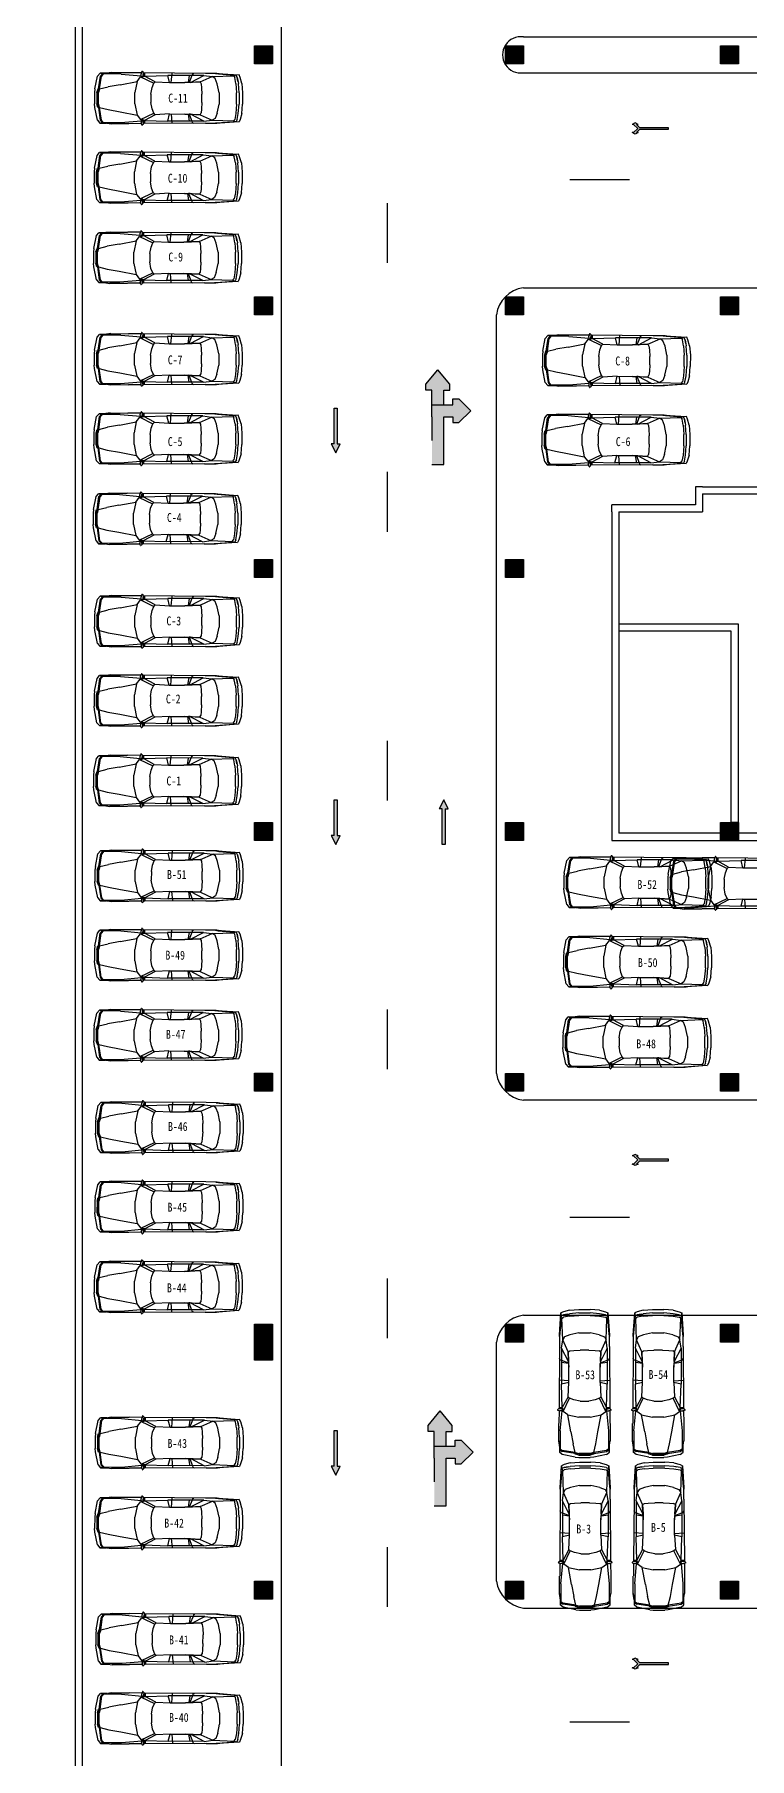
# Model space of a CAD drawing. Extents: x -266505272703 to 7385419, y -354256 to 107640740655.
# Drawn here: x 3259738 to 3283669, y -165098 to -107374 of the extents above; entities that cross this region are included whole.
import ezdxf

# ---------------------------------------------------------------- set-up
doc = ezdxf.new("R2010")
doc.units = 0
doc.header["$LTSCALE"] = 1000
for name, color, linetype in [('jb1', 42, 'Continuous'), ('PUB_TEXT', 7, 'Continuous'), ('QC', 8, 'Continuous'), ('图框', 6, 'Continuous'), ('红线', 1, 'Continuous')]:
    doc.layers.add(name, color=color, linetype=linetype)
doc.styles.get("Standard").update_dxf_attribs({"font": 'rs.shx', "bigfont": 'hztxt.shx'})
doc.styles.add('STYLE2', font='NSimSun.ttf', dxfattribs={"width": 0.8})

# ---------------------------------------------------------------- blocks, each defined once
blk = doc.blocks.new('M_F27')
for p, q in [((-2489, 522), (-2426, 736)), ((-2426, 736), (-2389, 824)), ((-2389, 824), (-1610, 874)), ((-2389, 824), (-1560, 874)), ((-2264, 812), (-2389, 824)), ((-2326, 736), (-2364, 522)), ((-2326, 736), (-2351, 596)), ((-2326, 736), (-2288, 811)), ((-2200, 786), (-2288, 811)), ((-2276, 522), (-2238, 736)), ((-2200, 786), (-2238, 736)), ((-1560, 874), (-2212, 815)), ((-2208, 815), (-2211, 814)), ((-1660, 862), (-2208, 815)), ((-1446, 761), (-2200, 786)), ((-1560, 874), (-1660, 862)), ((-1622, 510), (-1547, 698)), ((-1617, 869), (-1620, 866)), ((-1208, 874), (-1610, 874)), ((-1547, 698), (-1446, 761)), ((-1145, 799), (-1446, 761)), ((-1019, 572), (-1446, 761)), ((-1208, 874), (980, 889)), ((-1145, 799), (-682, 557)), ((-1145, 799), (124, 799)), ((-743, 849), (-793, 874)), ((-730, 799), (-743, 849)), ((-630, 555), (-730, 799)), ((-642, 799), (-605, 554)), ((-2, 547), (-27, 877)), ((124, 799), (61, 547)), ((941, 773), (124, 799)), ((564, 572), (941, 773)), ((1079, 748), (614, 522)), ((941, 773), (941, 874)), ((983, 777), (941, 773)), ((941, 773), (987, 765)), ((980, 902), (995, 790)), ((980, 790), (980, 898)), ((995, 790), (980, 790)), ((980, 790), (992, 746)), ((984, 905), (1020, 939)), ((992, 746), (1021, 747)), ((995, 790), (1022, 746)), ((1022, 748), (995, 790)), ((1021, 747), (1022, 748)), ((1053, 768), (1022, 746)), ((1036, 935), (1062, 857)), ((1036, 756), (1079, 748)), ((1051, 889), (1497, 893)), ((1057, 776), (1062, 857)), ((1770, 849), (1058, 784)), ((1204, 585), (1079, 748)), ((1506, 899), (2121, 899)), ((2461, 849), (1770, 849)), ((2272, 876), (2121, 899)), ((2272, 876), (2272, 874)), ((2437, 851), (2272, 876)), ((2511, 874), (2287, 874)), ((2398, 849), (2461, 773)), ((2437, 850), (2433, 851)), ((2498, 773), (2436, 849)), ((2511, 874), (2450, 850)), ((2461, 773), (2523, 321)), ((2561, 321), (2498, 773)), ((2599, 773), (2511, 874)), ((2599, 773), (2687, 321)), ((-2489, 522), (-2514, 196)), ((-2514, -206), (-2514, 196)), ((-2364, 522), (-2389, 196)), ((-2389, -206), (-2389, 196)), ((-2351, 594), (-2351, 596)), ((-2301, 196), (-2276, 522)), ((-2301, 196), (-2301, -206)), ((-1622, 510), (-1685, 196)), ((-1685, -206), (-1685, 196)), ((-1082, 145), (-1070, 371)), ((-1082, 145), (-1082, -156)), ((-1070, 371), (-1057, 510)), ((-1019, 572), (-1057, 510)), ((-680, 556), (-1019, 572)), ((-1019, 572), (-479, 547)), ((-680, 556), (-630, 555)), ((-605, 554), (-630, 555)), ((-479, 547), (-605, 554)), ((61, 547), (-479, 547)), ((61, 547), (564, 572)), ((564, 572), (614, 522)), ((614, 522), (677, 371)), ((677, 371), (714, 145)), ((714, -156), (714, 145)), ((1795, 472), (1204, 585)), ((1280, 196), (1204, 585)), ((1280, 196), (1280, -206)), ((2222, 397), (1795, 472)), ((2523, 321), (2222, 397)), ((2523, 321), (2586, 321)), ((2523, 321), (2561, 196)), ((2580, 196), (2542, 321)), ((2561, 196), (2561, -206)), ((2611, 196), (2574, 321)), ((2580, 321), (2618, 196)), ((2580, 196), (2580, -206)), ((2611, 196), (2611, -206)), ((2618, -206), (2618, 196)), ((2687, 321), (2699, 196)), ((2699, -206), (2699, 196)), ((-2489, -533), (-2514, -206)), ((-2489, -533), (-2426, -747)), ((-2389, -206), (-2364, -533)), ((-2326, -747), (-2364, -533)), ((-2351, -607), (-2351, -605)), ((-2351, -607), (-2326, -747)), ((-2276, -533), (-2301, -206)), ((-2276, -533), (-2238, -747)), ((-1685, -206), (-1622, -520)), ((-1622, -520), (-1547, -709)), ((-1019, -583), (-1446, -772)), ((-682, -568), (-1145, -809)), ((-1070, -382), (-1082, -156)), ((-1057, -520), (-1070, -382)), ((-1019, -583), (-1057, -520)), ((-479, -558), (-1019, -583)), ((-1019, -583), (-680, -567)), ((-730, -809), (-630, -566)), ((-680, -567), (-682, -568)), ((-680, -567), (-630, -566)), ((-605, -565), (-642, -809)), ((-630, -566), (-605, -565)), ((-605, -565), (-479, -558)), ((61, -558), (-479, -558)), ((-2, -558), (-27, -884)), ((61, -558), (124, -809)), ((564, -583), (61, -558)), ((614, -533), (564, -583)), ((564, -583), (941, -784)), ((677, -382), (614, -533)), ((1079, -759), (614, -533)), ((714, -156), (677, -382)), ((1204, -596), (1079, -759)), ((1204, -596), (1280, -206)), ((1795, -483), (1204, -596)), ((1795, -483), (2222, -407)), ((2523, -332), (2222, -407)), ((2523, -332), (2461, -784)), ((2561, -332), (2498, -784)), ((2523, -332), (2561, -206)), ((2586, -332), (2523, -332)), ((2580, -206), (2542, -332)), ((2618, -6), (2561, -6)), ((2574, -332), (2611, -206)), ((2618, -206), (2580, -332)), ((2687, -332), (2599, -784)), ((2687, -332), (2699, -206)), ((-2426, -747), (-2389, -835)), ((-2389, -835), (-2264, -823)), ((-1560, -885), (-2389, -835)), ((-1610, -885), (-2389, -835)), ((-2326, -747), (-2288, -822)), ((-2288, -822), (-2200, -797)), ((-2200, -797), (-2238, -747)), ((-2212, -826), (-1560, -885)), ((-2208, -826), (-2211, -825)), ((-1660, -872), (-2208, -826)), ((-1446, -772), (-2200, -797)), ((-1560, -885), (-1660, -872)), ((-1621, -877), (-1617, -880)), ((-1610, -885), (-1208, -885)), ((-1547, -709), (-1446, -772)), ((-1145, -809), (-1446, -772)), ((-1208, -885), (980, -900)), ((-1145, -809), (124, -809)), ((-743, -860), (-793, -885)), ((-743, -860), (-730, -809)), ((941, -784), (124, -809)), ((987, -776), (941, -784)), ((983, -788), (941, -784)), ((941, -885), (941, -784)), ((992, -757), (980, -800)), ((995, -800), (980, -800)), ((995, -800), (980, -913)), ((980, -909), (980, -800)), ((984, -916), (1020, -950)), ((992, -757), (1021, -758)), ((995, -800), (1022, -757)), ((1022, -758), (995, -800)), ((1021, -758), (1022, -758)), ((1022, -757), (1053, -779)), ((1036, -767), (1079, -759)), ((1036, -946), (1062, -867)), ((1051, -901), (1497, -904)), ((1057, -787), (1062, -867)), ((1770, -860), (1058, -795)), ((2121, -910), (1506, -910)), ((1770, -860), (2461, -860)), ((2121, -910), (2272, -887)), ((2270, -887), (2121, -910)), ((2437, -861), (2272, -887)), ((2272, -885), (2272, -887)), ((2285, -885), (2511, -885)), ((2398, -860), (2461, -784)), ((2436, -860), (2498, -784)), ((2437, -861), (2436, -860)), ((2450, -861), (2511, -885)), ((2599, -784), (2511, -885))]:
    blk.add_line(p, q)
for centre, start, end in [((990, 898), 132.96497, 179.74535), ((1027, 932), 18.15727, 132.96497), ((1047, 776), 305.15418, 356.86364), ((990, -909), 180.25465, 227.03503), ((1027, -942), 227.03503, 341.84273), ((1047, -787), 3.17983, 54.84582)]:
    blk.add_arc(centre, 10, start, end)
at = {"width": 0.8, "flags": 9}
for tag in ['XSIZE', 'YSIZE']:
    blk.add_attdef(tag, (0, 0), '', height=0.5, dxfattribs=at)

msp = doc.modelspace()

# ---------------------------------------------------------------- hatches: boundary and pattern name
at = {"layer": 'jb1', "linetype": 'ByBlock'}
h = msp.add_hatch(color=256, dxfattribs=at)
h.paths.add_polyline_path([(3207028, 61244), (3207028, -349256), (3784028, -349256), (3784028, 61244)], flags=16)
h.paths.add_polyline_path([(3194528, -354256), (3194528, 66244), (3789028, 66244), (3789028, -354256)])
h.paths.add_polyline_path([(3205987, -18360), (3205987, -12971), (3203126, -12971), (3203126, -18360)], flags=24)
h.paths.add_polyline_path([(3201099, -18348), (3201099, -12948), (3198270, -12948), (3198270, -18348)], flags=24)
edge = h.paths.add_edge_path(flags=16)
edge.add_line((3207028, 61244), (3197028, 61244))
edge.add_line((3197028, 61244), (3197028, -23256))
edge.add_line((3197028, -23256), (3207028, -23256))
edge = h.paths.add_edge_path(flags=16)
edge.add_line((3202028, 61244), (3202028, -18256))
h.paths.add_polyline_path([(3201021, -22371), (3201021, -20286), (3198223, -20286), (3198223, -22371)], flags=24)
h.paths.add_polyline_path([(3205457, -22424), (3205457, -20318), (3202722, -20318), (3202722, -22424)], flags=24)
edge = h.paths.add_edge_path(flags=0)
edge.add_line((3197028, -18256), (3207028, -18256))
edge = h.paths.add_edge_path(flags=0)
edge.add_line((3197028, -10756), (3207028, -10756))
edge = h.paths.add_edge_path(flags=0)
edge.add_line((3197028, 744), (3207028, 744))
h.paths.add_polyline_path([(3205940, 8359), (3205940, 13623), (3203017, 13623), (3203017, 8359)], flags=24)
h.paths.add_polyline_path([(3200990, 8419), (3200990, 12965), (3198161, 12965), (3198161, 8419)], flags=24)
edge = h.paths.add_edge_path(flags=0)
edge.add_line((3197028, 8244), (3207028, 8244))
edge = h.paths.add_edge_path(flags=0)
edge.add_line((3197028, 15744), (3207028, 15744))
h.paths.add_polyline_path([(3201180, 34865), (3201180, 40170), (3198382, 40170), (3198382, 34865)], flags=24)
h.paths.add_polyline_path([(3205969, 34786), (3205969, 39997), (3203329, 39997), (3203329, 34786)], flags=24)
edge = h.paths.add_edge_path(flags=0)
edge.add_line((3197028, 27244), (3207028, 27244))
edge = h.paths.add_edge_path(flags=0)
edge.add_line((3197028, 34744), (3207028, 34744))
edge = h.paths.add_edge_path(flags=0)
edge.add_line((3197028, 42244), (3207028, 42244))
edge = h.paths.add_edge_path(flags=0)
edge.add_line((3197028, 53744), (3207028, 53744))
edge = h.paths.add_edge_path(flags=0)
edge.add_line((3504528, -349256), (3504528, -335256))
edge.add_line((3504528, -335256), (3784028, -335256))
edge = h.paths.add_edge_path(flags=0)
edge.add_line((3580028, -344756), (3670028, -344756))
edge = h.paths.add_edge_path(flags=0)
edge.add_line((3580028, -340256), (3670028, -340256))
h.paths.add_polyline_path([(3580921, -339322), (3586279, -339322), (3586279, -336555), (3580921, -336555)], flags=8)
h.paths.add_polyline_path([(3581167, -348327), (3586242, -348327), (3586242, -345529), (3581167, -345529)], flags=8)
edge = h.paths.add_edge_path(flags=0)
edge.add_line((3511834, -341564), (3511834, -341020))
edge = h.paths.add_edge_path(flags=0)
edge.add_line((3518840, -341020), (3518840, -341564))
edge = h.paths.add_edge_path(flags=0)
edge.add_line((3517008, -341564), (3517008, -341020))
edge = h.paths.add_edge_path(flags=0)
edge.add_arc((3515337, -341290), 439, 0, 360)
edge = h.paths.add_edge_path(flags=0)
edge.add_arc((3515337, -341290), 952, 0, 360)
edge = h.paths.add_edge_path(flags=0)
edge.add_line((3513691, -341020), (3513691, -341564))
edge = h.paths.add_edge_path(flags=0)
edge.add_line((3580028, -349256), (3580028, -335256))
h.paths.add_polyline_path([(3528821, -347040), (3562658, -347040), (3562658, -344592), (3528821, -344592)], flags=8)
edge = h.paths.add_edge_path(flags=0)
edge.add_arc((3514570, -346293), 254, 23.86714, 164.02526)
edge = h.paths.add_edge_path(flags=0)
edge.add_line((3514326, -346552), (3514326, -346775))
edge.add_line((3514326, -346775), (3514216, -346775))
edge.add_line((3514216, -346775), (3514216, -346328))
edge = h.paths.add_edge_path(flags=0)
edge.add_line((3514216, -346258), (3514216, -345945))
edge.add_line((3514216, -345945), (3514326, -345945))
edge.add_line((3514326, -345945), (3514326, -346034))
edge = h.paths.add_edge_path(flags=0)
edge.add_line((3513019, -343617), (3515077, -343617))
edge = h.paths.add_edge_path(flags=0)
edge.add_line((3515077, -344162), (3513019, -344162))
edge = h.paths.add_edge_path(flags=0)
edge.add_line((3513019, -341564), (3513019, -343617))
edge = h.paths.add_edge_path(flags=0)
edge.add_line((3512499, -343617), (3512499, -341564))
edge = h.paths.add_edge_path(flags=0)
edge.add_line((3513019, -344830), (3512499, -344830))
h.paths.add_polyline_path([(3512811, -345945), (3512918, -345945), (3512918, -346778), (3512811, -346778)], flags=0)
h.paths.add_polyline_path([(3512802, -345680), (3512915, -345680), (3512915, -345855), (3512802, -345855)], flags=0)
edge = h.paths.add_edge_path(flags=0)
edge.add_line((3512499, -344830), (3512499, -344162))
edge = h.paths.add_edge_path(flags=0)
edge.add_line((3511834, -343617), (3512499, -343617))
edge = h.paths.add_edge_path(flags=0)
edge.add_line((3511834, -344162), (3511834, -343617))
edge = h.paths.add_edge_path(flags=0)
edge.add_line((3512499, -344162), (3511834, -344162))
edge = h.paths.add_edge_path(flags=0)
edge.add_line((3512484, -346058), (3512484, -346775))
edge.add_line((3512484, -346775), (3512370, -346775))
edge.add_line((3512370, -346775), (3512370, -346058))
edge = h.paths.add_edge_path(flags=0)
edge.add_line((3512370, -346058), (3512213, -346058))
edge.add_line((3512213, -346058), (3512213, -345948))
edge.add_line((3512213, -345948), (3512370, -345948))
edge = h.paths.add_edge_path(flags=0)
edge.add_line((3512370, -345948), (3512370, -345683))
edge.add_line((3512370, -345683), (3512484, -345683))
edge.add_line((3512484, -345683), (3512484, -345948))
edge = h.paths.add_edge_path(flags=0)
edge.add_line((3512484, -345948), (3512641, -345948))
edge.add_line((3512641, -345948), (3512641, -346058))
edge.add_line((3512641, -346058), (3512484, -346058))
edge = h.paths.add_edge_path(flags=0)
edge.add_line((3513019, -344162), (3513019, -344830))
edge = h.paths.add_edge_path(flags=0)
edge.add_arc((3514570, -346293), 356, 174.3933, 185.6067)
edge = h.paths.add_edge_path(flags=0)
edge.add_arc((3513552, -346367), 312, 10.97394, 349.02606)
edge = h.paths.add_edge_path(flags=0)
edge.add_line((3513859, -346308), (3513859, -346427))
edge = h.paths.add_edge_path(flags=0)
edge.add_arc((3513552, -346367), 428, 44.28849, 315.71151)
edge = h.paths.add_edge_path(flags=0)
edge.add_line((3513859, -346068), (3513859, -345945))
edge.add_line((3513859, -345945), (3513978, -345945))
edge.add_line((3513978, -345945), (3513978, -346781))
edge.add_line((3513978, -346781), (3513859, -346781))
edge.add_line((3513859, -346781), (3513859, -346666))
edge = h.paths.add_edge_path(flags=0)
edge.add_line((3512499, -341564), (3511834, -341564))
edge = h.paths.add_edge_path(flags=0)
edge.add_line((3513691, -341564), (3513019, -341564))
edge = h.paths.add_edge_path(flags=0)
edge.add_line((3518197, -341564), (3518197, -343617))
edge = h.paths.add_edge_path(flags=0)
edge.add_line((3517677, -343617), (3517677, -341564))
edge = h.paths.add_edge_path(flags=0)
edge.add_line((3518865, -344162), (3518197, -344162))
edge = h.paths.add_edge_path(flags=0)
edge.add_line((3518197, -343617), (3518865, -343617))
edge = h.paths.add_edge_path(flags=0)
edge.add_line((3518197, -344162), (3518197, -344830))
edge = h.paths.add_edge_path(flags=0)
edge.add_line((3518865, -343617), (3518865, -344162))
edge = h.paths.add_edge_path(flags=0)
edge.add_line((3515597, -342974), (3515597, -343617))
edge = h.paths.add_edge_path(flags=0)
edge.add_line((3515077, -342974), (3515597, -342974))
edge = h.paths.add_edge_path(flags=0)
edge.add_line((3515077, -343617), (3515077, -342974))
edge = h.paths.add_edge_path(flags=0)
edge.add_line((3515597, -343617), (3517677, -343617))
edge = h.paths.add_edge_path(flags=0)
edge.add_line((3517677, -344830), (3517677, -344162))
edge = h.paths.add_edge_path(flags=0)
edge.add_line((3517677, -344162), (3515597, -344162))
edge = h.paths.add_edge_path(flags=0)
edge.add_line((3515077, -344805), (3515077, -344162))
edge = h.paths.add_edge_path(flags=0)
edge.add_line((3515597, -344805), (3515077, -344805))
edge = h.paths.add_edge_path(flags=0)
edge.add_line((3515597, -344162), (3515597, -344805))
edge = h.paths.add_edge_path(flags=0)
edge.add_line((3518197, -344830), (3517677, -344830))
edge = h.paths.add_edge_path(flags=0)
edge.add_arc((3518301, -346289), 254, 23.86714, 164.02526)
edge = h.paths.add_edge_path(flags=0)
edge.add_line((3518057, -346219), (3518057, -346359))
edge = h.paths.add_edge_path(flags=0)
edge.add_line((3518057, -346359), (3518057, -346548))
edge = h.paths.add_edge_path(flags=0)
edge.add_line((3518057, -346548), (3518057, -346771))
edge.add_line((3518057, -346771), (3517947, -346771))
edge.add_line((3517947, -346771), (3517947, -346324))
edge = h.paths.add_edge_path(flags=0)
edge.add_arc((3518301, -346289), 356, 174.3933, 185.6067)
edge = h.paths.add_edge_path(flags=0)
edge.add_line((3517947, -346255), (3517947, -345941))
edge.add_line((3517947, -345941), (3518057, -345941))
edge.add_line((3518057, -345941), (3518057, -346030))
edge = h.paths.add_edge_path(flags=0)
edge.add_arc((3518301, -346289), 356, 11.90544, 133.29691)
edge = h.paths.add_edge_path(flags=0)
edge.add_line((3518649, -346216), (3518649, -346771))
edge.add_line((3518649, -346771), (3518533, -346771))
edge.add_line((3518533, -346771), (3518533, -346559))
edge = h.paths.add_edge_path(flags=0)
edge.add_line((3518533, -346392), (3518533, -346559))
edge = h.paths.add_edge_path(flags=0)
edge.add_line((3518533, -346392), (3518533, -346187))
edge = h.paths.add_edge_path(flags=0)
edge.add_arc((3517283, -346363), 312, 10.97394, 349.02606)
edge = h.paths.add_edge_path(flags=0)
edge.add_line((3517590, -346304), (3517590, -346423))
edge = h.paths.add_edge_path(flags=0)
edge.add_arc((3517283, -346363), 428, 44.28849, 315.71151)
edge = h.paths.add_edge_path(flags=0)
edge.add_line((3517590, -346064), (3517590, -345941))
edge.add_line((3517590, -345941), (3517709, -345941))
edge.add_line((3517709, -345941), (3517709, -346777))
edge.add_line((3517709, -346777), (3517590, -346777))
edge.add_line((3517590, -346777), (3517590, -346663))
edge = h.paths.add_edge_path(flags=0)
edge.add_line((3516060, -346333), (3516060, -346166))
edge = h.paths.add_edge_path(flags=0)
edge.add_line((3516060, -346333), (3516060, -346538))
edge = h.paths.add_edge_path(flags=0)
edge.add_arc((3516292, -346436), 254, 203.86714, 344.02526)
edge = h.paths.add_edge_path(flags=0)
edge.add_line((3516537, -346505), (3516537, -346366))
edge = h.paths.add_edge_path(flags=0)
edge.add_line((3516537, -346366), (3516537, -346176))
edge = h.paths.add_edge_path(flags=0)
edge.add_line((3516537, -346176), (3516537, -345954))
edge.add_line((3516537, -345954), (3516647, -345954))
edge.add_line((3516647, -345954), (3516647, -346401))
edge = h.paths.add_edge_path(flags=0)
edge.add_arc((3516292, -346436), 356, 354.3933, 365.6067)
edge = h.paths.add_edge_path(flags=0)
edge.add_line((3516647, -346470), (3516647, -346784))
edge.add_line((3516647, -346784), (3516537, -346784))
edge.add_line((3516537, -346784), (3516537, -346695))
edge = h.paths.add_edge_path(flags=0)
edge.add_arc((3516292, -346436), 356, 191.90544, 313.29691)
edge = h.paths.add_edge_path(flags=0)
edge.add_line((3515944, -346509), (3515944, -345954))
edge.add_line((3515944, -345954), (3516060, -345954))
edge.add_line((3516060, -345954), (3516060, -346166))
h.paths.add_polyline_path([(3515258, -347039), (3515371, -346773), (3515050, -345951), (3515179, -345951), (3515429, -346606), (3515696, -345947), (3515822, -345947), (3515379, -347039)], flags=0)
edge = h.paths.add_edge_path(flags=0)
edge.add_line((3514326, -346223), (3514326, -346363))
edge = h.paths.add_edge_path(flags=0)
edge.add_line((3514326, -346363), (3514326, -346552))
edge = h.paths.add_edge_path(flags=0)
edge.add_arc((3514570, -346293), 356, 11.90544, 133.29691)
edge = h.paths.add_edge_path(flags=0)
edge.add_line((3514918, -346220), (3514918, -346775))
edge.add_line((3514918, -346775), (3514802, -346775))
edge.add_line((3514802, -346775), (3514802, -346563))
edge = h.paths.add_edge_path(flags=0)
edge.add_line((3514802, -346396), (3514802, -346563))
edge = h.paths.add_edge_path(flags=0)
edge.add_line((3514802, -346396), (3514802, -346190))
edge = h.paths.add_edge_path(flags=0)
edge.add_line((3518840, -341564), (3518197, -341564))
edge = h.paths.add_edge_path(flags=0)
edge.add_line((3517677, -341564), (3517008, -341564))
h.paths.add_polyline_path([(3580874, -344098), (3586179, -344098), (3586179, -341300), (3580874, -341300)], flags=8)
edge = h.paths.add_edge_path(flags=0)
edge.add_line((3515077, -338991), (3513019, -338991))
edge = h.paths.add_edge_path(flags=0)
edge.add_line((3513019, -338447), (3515077, -338447))
edge = h.paths.add_edge_path(flags=0)
edge.add_line((3512499, -337779), (3513019, -337779))
edge = h.paths.add_edge_path(flags=0)
edge.add_line((3511834, -338447), (3512499, -338447))
edge = h.paths.add_edge_path(flags=0)
edge.add_line((3511834, -338991), (3511834, -338447))
edge = h.paths.add_edge_path(flags=0)
edge.add_line((3512499, -338991), (3511834, -338991))
edge = h.paths.add_edge_path(flags=0)
edge.add_line((3512499, -338447), (3512499, -337779))
edge = h.paths.add_edge_path(flags=0)
edge.add_line((3511834, -341020), (3512499, -341020))
edge = h.paths.add_edge_path(flags=0)
edge.add_line((3512499, -341020), (3512499, -338991))
edge = h.paths.add_edge_path(flags=0)
edge.add_line((3513019, -337779), (3513019, -338447))
edge = h.paths.add_edge_path(flags=0)
edge.add_line((3513019, -341020), (3513691, -341020))
edge = h.paths.add_edge_path(flags=0)
edge.add_line((3513019, -338991), (3513019, -341020))
edge = h.paths.add_edge_path(flags=0)
edge.add_line((3518865, -338991), (3518197, -338991))
edge = h.paths.add_edge_path(flags=0)
edge.add_line((3518197, -338447), (3518865, -338447))
edge = h.paths.add_edge_path(flags=0)
edge.add_line((3518197, -337779), (3518197, -338447))
edge = h.paths.add_edge_path(flags=0)
edge.add_line((3518865, -338447), (3518865, -338991))
edge = h.paths.add_edge_path(flags=0)
edge.add_line((3517677, -338991), (3515622, -338991))
edge = h.paths.add_edge_path(flags=0)
edge.add_line((3515077, -339634), (3515077, -338991))
edge = h.paths.add_edge_path(flags=0)
edge.add_line((3515622, -339634), (3515077, -339634))
edge = h.paths.add_edge_path(flags=0)
edge.add_line((3515622, -338991), (3515622, -339634))
edge = h.paths.add_edge_path(flags=0)
edge.add_line((3515622, -337804), (3515622, -338447))
edge = h.paths.add_edge_path(flags=0)
edge.add_line((3515077, -337804), (3515622, -337804))
edge = h.paths.add_edge_path(flags=0)
edge.add_line((3515077, -338447), (3515077, -337804))
edge = h.paths.add_edge_path(flags=0)
edge.add_line((3515622, -338447), (3517677, -338447))
edge = h.paths.add_edge_path(flags=0)
edge.add_line((3517677, -338447), (3517677, -337779))
edge = h.paths.add_edge_path(flags=0)
edge.add_line((3517677, -337779), (3518197, -337779))
edge = h.paths.add_edge_path(flags=0)
edge.add_line((3518197, -341020), (3518840, -341020))
edge = h.paths.add_edge_path(flags=0)
edge.add_line((3517008, -341020), (3517677, -341020))
edge = h.paths.add_edge_path(flags=0)
edge.add_line((3517677, -341020), (3517677, -338991))
edge = h.paths.add_edge_path(flags=0)
edge.add_line((3518197, -338991), (3518197, -341020))
h.paths.add_polyline_path([(3748525, -351778), (3760192, -351778), (3760192, -349903), (3748525, -349903)], flags=24)
edge = h.paths.add_edge_path(flags=0)
edge.add_line((3710028, -342256), (3784028, -342256))
edge = h.paths.add_edge_path(flags=0)
edge.add_line((3601028, -335256), (3601028, -349256))
edge = h.paths.add_edge_path(flags=0)
edge.add_line((3589528, -335256), (3589528, -349256))
edge = h.paths.add_edge_path(flags=0)
edge.add_line((3612528, -335256), (3612528, -349256))
edge = h.paths.add_edge_path(flags=0)
edge.add_line((3624028, -335256), (3624028, -349256))
edge = h.paths.add_edge_path(flags=0)
edge.add_line((3647028, -335256), (3647028, -349256))
edge = h.paths.add_edge_path(flags=0)
edge.add_line((3635528, -335256), (3635528, -349256))
edge = h.paths.add_edge_path(flags=0)
edge.add_line((3658528, -335256), (3658528, -349256))
edge = h.paths.add_edge_path(flags=0)
edge.add_line((3670028, -335256), (3670028, -349256))
h.paths.add_polyline_path([(3711053, -341578), (3716432, -341578), (3716432, -338749), (3711053, -338749)], flags=8)
edge = h.paths.add_edge_path(flags=0)
edge.add_line((3710028, -335256), (3710028, -349256))
edge = h.paths.add_edge_path(flags=0)
edge.add_line((3720028, -335256), (3720028, -349256))
h.paths.add_polyline_path([(3711079, -345640), (3716406, -345640), (3716406, -342968), (3711079, -342968)], flags=8)
h.paths.add_polyline_path([(3711053, -348311), (3716432, -348311), (3716432, -345482), (3711053, -345482)], flags=8)
h.paths.add_polyline_path([(3624911, -339311), (3632210, -339311), (3632210, -336482), (3624911, -336482)], flags=8)
h.paths.add_polyline_path([(3602005, -339364), (3609221, -339364), (3609221, -336472), (3602005, -336472)], flags=8)
h.paths.add_polyline_path([(3590516, -339353), (3597689, -339353), (3597689, -336524), (3590516, -336524)], flags=8)
h.paths.add_polyline_path([(3613157, -339384), (3619486, -339384), (3619486, -336493), (3613157, -336493)], flags=8)
h.paths.add_polyline_path([(3647932, -339290), (3655148, -339290), (3655148, -336587), (3647932, -336587)], flags=8)
h.paths.add_polyline_path([(3636077, -339384), (3642406, -339384), (3642406, -336493), (3636077, -336493)], flags=8)
h.paths.add_polyline_path([(3659500, -339327), (3666558, -339327), (3666558, -336529), (3659500, -336529)], flags=8)
h.paths.add_polyline_path([(3711074, -338940), (3716222, -338940), (3716222, -336236), (3711074, -336236)], flags=8)
edge = h.paths.add_edge_path(flags=0)
edge.add_line((3760028, -335256), (3760028, -349256))
edge = h.paths.add_edge_path(flags=0)
edge.add_line((3770028, -335256), (3770028, -349256))
h.paths.add_polyline_path([(3761611, -342149), (3766706, -342149), (3766706, -339414), (3761611, -339414)], flags=8)
h.paths.add_polyline_path([(3768122, -351862), (3777724, -351862), (3777724, -349980), (3768122, -349980)], flags=24)
edge = h.paths.add_edge_path(flags=0)
edge.add_line((3760028, -345756), (3784028, -345756))
h.paths.add_polyline_path([(3761437, -348959), (3766512, -348959), (3766512, -346162), (3761437, -346162)], flags=8)
h.paths.add_polyline_path([(3761482, -345773), (3766693, -345773), (3766693, -342881), (3761482, -342881)], flags=8)
edge = h.paths.add_edge_path(flags=0)
edge.add_line((3760028, -338756), (3784028, -338756))
h.paths.add_polyline_path([(3761355, -338711), (3766723, -338711), (3766723, -335787), (3761355, -335787)], flags=8)
h.paths.add_polyline_path([(3732909, -341175), (3744153, -341175), (3744153, -336791), (3732909, -336791)], flags=8)
h.paths.add_polyline_path([(3774282, -341950), (3776471, -341950), (3776471, -339865), (3774282, -339865)], flags=8)
h.paths.add_polyline_path([(3681133, -345871), (3701185, -345871), (3701185, -340511), (3681133, -340511)], flags=8)
h.paths.add_polyline_path([(3444535, -317388), (3497618, -317388), (3497618, -307471), (3444535, -307471)], flags=8)
for points in [[(3267098, -108357), (3267699, -108357), (3267699, -107756), (3267098, -107756)], [(3275498, -108357), (3276099, -108357), (3276099, -107757), (3275498, -107757)], [(3282698, -108357), (3283299, -108357), (3283299, -107757), (3282698, -107757)], [(3267098, -116757), (3267699, -116757), (3267699, -116156), (3267098, -116156)], [(3275498, -116757), (3276099, -116757), (3276099, -116157), (3275498, -116157)], [(3282698, -116758), (3283299, -116758), (3283299, -116157), (3282698, -116157)], [(3267098, -125557), (3267699, -125557), (3267699, -124956), (3267098, -124956)], [(3275498, -125558), (3276099, -125558), (3276099, -124957), (3275498, -124957)], [(3267098, -134357), (3267700, -134357), (3267700, -133756), (3267098, -133756)], [(3275498, -134358), (3276100, -134358), (3276100, -133757), (3275498, -133757)], [(3282698, -134358), (3283300, -134358), (3283300, -133757), (3282698, -133757)], [(3282698, -134358), (3283300, -134358), (3283300, -133757), (3282698, -133757)], [(3267098, -142757), (3267700, -142757), (3267700, -142156), (3267098, -142156)], [(3275498, -142758), (3276100, -142758), (3276100, -142157), (3275498, -142157)], [(3282698, -142758), (3283300, -142758), (3283300, -142157), (3282698, -142157)], [(3267098, -151157), (3267699, -151157), (3267699, -150556), (3267098, -150556)], [(3275498, -151158), (3276099, -151158), (3276099, -150557), (3275498, -150557)], [(3282698, -151158), (3283299, -151158), (3283299, -150557), (3282698, -150557)], [(3267098, -151758), (3267699, -151758), (3267699, -151157), (3267098, -151157)], [(3267098, -159758), (3267700, -159758), (3267700, -159157), (3267098, -159157)], [(3275498, -159758), (3276100, -159758), (3276100, -159158), (3275498, -159158)], [(3282698, -159758), (3283300, -159758), (3283300, -159158), (3282698, -159158)]]:
    msp.add_hatch(color=256, dxfattribs=at).paths.add_polyline_path(points)
at = {"layer": '图框', "linetype": 'ByBlock'}
for points in [[(3279890, -110384), (3279940, -110384), (3279841, -110336), (3279740, -110384), (3279790, -110384), (3279928, -110522), (3279790, -110660), (3279740, -110660), (3279841, -110708), (3279940, -110660), (3279890, -110660), (3280003, -110548), (3280952, -110546), (3280952, -110496), (3280003, -110496)], [(3269869, -119882), (3269769, -119882), (3269769, -121082), (3269669, -121082), (3269819, -121382), (3269969, -121082), (3269869, -121082)], [(3274341, -119971), (3273941, -119571), (3273741, -119571), (3273741, -119771), (3273041, -119771), (3273041, -120171), (3273041, -120971), (3273041, -121771), (3273441, -121771), (3273441, -120171), (3273741, -120171), (3273741, -120371), (3273941, -120371)], [(3269869, -132999), (3269769, -132999), (3269769, -134199), (3269669, -134199), (3269819, -134499), (3269969, -134199), (3269869, -134199)], [(3273485, -133299), (3273585, -133299), (3273435, -132999), (3273285, -133299), (3273385, -133299), (3273385, -134499), (3273485, -134499)], [(3279890, -144920), (3279940, -144920), (3279841, -144872), (3279740, -144920), (3279790, -144920), (3279928, -145058), (3279790, -145195), (3279740, -145195), (3279841, -145243), (3279940, -145195), (3279890, -145195), (3280003, -145084), (3280952, -145082), (3280952, -145032), (3280003, -145032)], [(3269869, -154114), (3269769, -154114), (3269769, -155314), (3269669, -155314), (3269819, -155614), (3269969, -155314), (3269869, -155314)], [(3274416, -154836), (3274016, -154436), (3273816, -154436), (3273816, -154636), (3273116, -154636), (3273116, -155036), (3273116, -155836), (3273116, -156636), (3273516, -156636), (3273516, -155036), (3273816, -155036), (3273816, -155236), (3274016, -155236)], [(3279890, -161785), (3279940, -161785), (3279841, -161737), (3279740, -161785), (3279790, -161785), (3279928, -161922), (3279790, -162060), (3279740, -162060), (3279841, -162108), (3279940, -162060), (3279890, -162060), (3280003, -161948), (3280952, -161946), (3280952, -161896), (3280003, -161896)]]:
    msp.add_hatch(color=256, dxfattribs=at).paths.add_polyline_path(points)
at = {"layer": '红线', "linetype": 'ByBlock'}
for points in [[(3273441, -119279), (3273641, -119279), (3273641, -119079), (3273241, -118597), (3272841, -119079), (3272841, -119279), (3273041, -119279), (3273041, -119771), (3273441, -119771)], [(3273516, -154145), (3273716, -154145), (3273716, -153945), (3273316, -153462), (3272916, -153945), (3272916, -154145), (3273116, -154145), (3273116, -154636), (3273516, -154636)]]:
    msp.add_hatch(color=6, dxfattribs=at).paths.add_polyline_path(points)

# ---------------------------------------------------------------- linework, layer by layer
at = {"layer": 'jb1', "linetype": 'ByBlock'}
for p, q in [((3261098, -65156), (3261098, -219156)), ((3261338, -99156), (3261338, -107756)), ((3261338, -107756), (3261338, -124956)), ((3282098, -122517), (3281858, -122517)), ((3281858, -122517), (3281858, -123117)), ((3282098, -122517), (3287660, -122517)), ((3282098, -122757), (3287660, -122757)), ((3282098, -122757), (3282098, -123357)), ((3279060, -123357), (3279060, -123117)), ((3281858, -123117), (3279060, -123117)), ((3279060, -123357), (3279060, -134358)), ((3279300, -123357), (3279300, -134118)), ((3279300, -123357), (3282098, -123357)), ((3261338, -124956), (3261338, -133757)), ((3283300, -127118), (3279300, -127118)), ((3283060, -127357), (3279300, -127357)), ((3283060, -133757), (3283060, -127357)), ((3283300, -133757), (3283300, -127118)), ((3261338, -133757), (3261338, -159157)), ((3283300, -133757), (3283060, -133757)), ((3279060, -134358), (3282698, -134358)), ((3282698, -134118), (3279300, -134118)), ((3282698, -134358), (3291498, -134358)), ((3291498, -134118), (3283300, -134118)), ((3267700, -150557), (3267700, -151157)), ((3261338, -159157), (3261338, -193359))]:
    msp.add_line(p, q, dxfattribs=at)
for points in [[(3267098, -107756), (3267699, -107756), (3267699, -108357), (3267098, -108357)], [(3267098, -107756), (3267699, -107756), (3267699, -108357), (3267098, -108357)], [(3275498, -107757), (3276099, -107757), (3276099, -108357), (3275498, -108357)], [(3275498, -107757), (3276099, -107757), (3276099, -108357), (3275498, -108357)], [(3282698, -107757), (3283299, -107757), (3283299, -108357), (3282698, -108357)], [(3282698, -107757), (3283299, -107757), (3283299, -108357), (3282698, -108357)], [(3267098, -116156), (3267699, -116156), (3267699, -116757), (3267098, -116757)], [(3267098, -116156), (3267699, -116156), (3267699, -116757), (3267098, -116757)], [(3275498, -116157), (3276099, -116157), (3276099, -116757), (3275498, -116757)], [(3275498, -116157), (3276099, -116157), (3276099, -116757), (3275498, -116757)], [(3282698, -116157), (3283299, -116157), (3283299, -116758), (3282698, -116758)], [(3282698, -116157), (3283299, -116157), (3283299, -116758), (3282698, -116758)], [(3267098, -124956), (3267699, -124956), (3267699, -125557), (3267098, -125557)], [(3267098, -124956), (3267699, -124956), (3267699, -125557), (3267098, -125557)], [(3275498, -124957), (3276099, -124957), (3276099, -125558), (3275498, -125558)], [(3275498, -124957), (3276099, -124957), (3276099, -125558), (3275498, -125558)], [(3267098, -133756), (3267700, -133756), (3267700, -134357), (3267098, -134357)], [(3267098, -133757), (3267700, -133757), (3267700, -134357), (3267098, -134357)], [(3275498, -133757), (3276100, -133757), (3276100, -134358), (3275498, -134358)], [(3275498, -133757), (3276100, -133757), (3276100, -134358), (3275498, -134358)], [(3282698, -133757), (3283300, -133757), (3283300, -134358), (3282698, -134358)], [(3282698, -133757), (3283300, -133757), (3283300, -134358), (3282698, -134358)], [(3282698, -133757), (3283300, -133757), (3283300, -134358), (3282698, -134358)], [(3282698, -133757), (3283300, -133757), (3283300, -134358), (3282698, -134358)], [(3267098, -142156), (3267700, -142156), (3267700, -142757), (3267098, -142757)], [(3267098, -142157), (3267700, -142157), (3267700, -142757), (3267098, -142757)], [(3275498, -142157), (3276100, -142157), (3276100, -142758), (3275498, -142758)], [(3275498, -142157), (3276100, -142157), (3276100, -142758), (3275498, -142758)], [(3282698, -142157), (3283300, -142157), (3283300, -142758), (3282698, -142758)], [(3282698, -142157), (3283300, -142157), (3283300, -142758), (3282698, -142758)], [(3267098, -150556), (3267699, -150556), (3267699, -151157), (3267098, -151157)], [(3267098, -150557), (3267700, -150557), (3267700, -151157), (3267098, -151157)], [(3275498, -150557), (3276099, -150557), (3276099, -151158), (3275498, -151158)], [(3275498, -150557), (3276100, -150557), (3276100, -151158), (3275498, -151158)], [(3282698, -150557), (3283299, -150557), (3283299, -151158), (3282698, -151158)], [(3282698, -150557), (3283300, -150557), (3283300, -151158), (3282698, -151158)], [(3267098, -151157), (3267699, -151157), (3267699, -151758), (3267098, -151758)], [(3267098, -151157), (3267700, -151157), (3267700, -151758), (3267098, -151758)], [(3267098, -159157), (3267700, -159157), (3267700, -159758), (3267098, -159758)], [(3267098, -159157), (3267700, -159157), (3267700, -159758), (3267098, -159758)], [(3275498, -159158), (3276100, -159158), (3276100, -159758), (3275498, -159758)], [(3275498, -159158), (3276100, -159158), (3276100, -159758), (3275498, -159758)], [(3282698, -159158), (3283300, -159158), (3283300, -159758), (3282698, -159758)], [(3282698, -159158), (3283300, -159158), (3283300, -159758), (3282698, -159758)]]:
    msp.add_lwpolyline(points, close=True, dxfattribs=at)
at = {"layer": '图框', "linetype": 'ByBlock'}
for p, q in [((3279841, -110336), (3279740, -110384)), ((3279790, -110384), (3279740, -110384)), ((3279790, -110660), (3279740, -110660)), ((3279841, -110708), (3279740, -110660)), ((3279928, -110522), (3279790, -110384)), ((3279928, -110522), (3279790, -110660)), ((3279940, -110384), (3279841, -110336)), ((3279940, -110660), (3279841, -110708)), ((3280003, -110496), (3279890, -110384)), ((3279890, -110384), (3279940, -110384)), ((3280003, -110548), (3279890, -110660)), ((3279890, -110660), (3279940, -110660)), ((3280952, -110496), (3280003, -110496)), ((3280003, -110548), (3280952, -110546)), ((3280952, -110546), (3280952, -110496)), ((3269769, -121082), (3269769, -119882)), ((3269769, -119882), (3269869, -119882)), ((3269869, -119882), (3269869, -121082)), ((3273041, -120171), (3273041, -119771)), ((3273041, -119771), (3273741, -119771)), ((3273741, -119771), (3273741, -119571)), ((3273741, -119571), (3273941, -119571)), ((3273941, -119571), (3274341, -119971)), ((3274341, -119971), (3273941, -120371)), ((3273041, -120171), (3273041, -120971)), ((3273441, -121771), (3273441, -120171)), ((3273441, -120171), (3273741, -120171)), ((3273741, -120171), (3273741, -120371)), ((3273741, -120371), (3273941, -120371)), ((3269769, -121082), (3269669, -121082)), ((3269669, -121082), (3269819, -121382)), ((3269819, -121382), (3269969, -121082)), ((3269869, -121082), (3269969, -121082)), ((3273041, -121771), (3273441, -121771)), ((3269769, -134199), (3269769, -132999)), ((3269769, -132999), (3269869, -132999)), ((3269869, -132999), (3269869, -134199)), ((3273435, -132999), (3273285, -133299)), ((3273385, -133299), (3273285, -133299)), ((3273385, -134499), (3273385, -133299)), ((3273585, -133299), (3273435, -132999)), ((3273485, -133299), (3273485, -134499)), ((3273485, -133299), (3273585, -133299)), ((3269769, -134199), (3269669, -134199)), ((3269669, -134199), (3269819, -134499)), ((3269819, -134499), (3269969, -134199)), ((3269869, -134199), (3269969, -134199)), ((3273485, -134499), (3273385, -134499)), ((3279841, -144872), (3279740, -144920)), ((3279940, -144920), (3279841, -144872)), ((3279790, -144920), (3279740, -144920)), ((3279790, -145195), (3279740, -145195)), ((3279841, -145243), (3279740, -145195)), ((3279928, -145058), (3279790, -144920)), ((3279928, -145058), (3279790, -145195)), ((3279940, -145195), (3279841, -145243)), ((3280003, -145032), (3279890, -144920)), ((3279890, -144920), (3279940, -144920)), ((3280003, -145084), (3279890, -145195)), ((3279890, -145195), (3279940, -145195)), ((3280952, -145032), (3280003, -145032)), ((3280003, -145084), (3280952, -145082)), ((3280952, -145082), (3280952, -145032)), ((3269769, -155314), (3269769, -154114)), ((3269769, -154114), (3269869, -154114)), ((3269869, -154114), (3269869, -155314)), ((3273116, -155036), (3273116, -154636)), ((3273116, -154636), (3273816, -154636)), ((3273816, -154636), (3273816, -154436)), ((3273816, -154436), (3274016, -154436)), ((3274016, -154436), (3274416, -154836)), ((3273116, -155036), (3273116, -155836)), ((3273516, -156636), (3273516, -155036)), ((3273516, -155036), (3273816, -155036)), ((3273816, -155036), (3273816, -155236)), ((3273816, -155236), (3274016, -155236)), ((3274416, -154836), (3274016, -155236)), ((3269769, -155314), (3269669, -155314)), ((3269669, -155314), (3269819, -155614)), ((3269819, -155614), (3269969, -155314)), ((3269869, -155314), (3269969, -155314)), ((3273116, -156636), (3273516, -156636)), ((3279841, -161737), (3279740, -161785)), ((3279790, -161785), (3279740, -161785)), ((3279790, -162060), (3279740, -162060)), ((3279841, -162108), (3279740, -162060)), ((3279928, -161922), (3279790, -161785)), ((3279928, -161922), (3279790, -162060)), ((3279940, -161785), (3279841, -161737)), ((3279940, -162060), (3279841, -162108)), ((3280003, -161896), (3279890, -161785)), ((3279890, -161785), (3279940, -161785)), ((3280003, -161948), (3279890, -162060)), ((3279890, -162060), (3279940, -162060)), ((3280952, -161896), (3280003, -161896)), ((3280003, -161948), (3280952, -161946)), ((3280952, -161946), (3280952, -161896))]:
    msp.add_line(p, q, dxfattribs=at)
at = {"layer": '红线', "linetype": 'ByBlock'}
for p, q in [((3267999, -65757), (3267999, -219157)), ((3276099, -107457), (3325718, -107457)), ((3276099, -108657), (3325718, -108657)), ((3279655, -112244), (3277655, -112244)), ((3271541, -113022), (3271541, -115022)), ((3276099, -115857), (3325718, -115857)), ((3275198, -142157), (3275198, -116757)), ((3273441, -119771), (3273441, -119279)), ((3271541, -122022), (3271541, -124022)), ((3271541, -131022), (3271541, -133022)), ((3271541, -140022), (3271541, -142022)), ((3325718, -143058), (3276100, -143058)), ((3279655, -146980), (3277655, -146980)), ((3271541, -149022), (3271541, -151022)), ((3276099, -150257), (3325718, -150257)), ((3275198, -159158), (3275198, -151158)), ((3273516, -154636), (3273516, -154145)), ((3271541, -158022), (3271541, -160022)), ((3276100, -160058), (3325718, -160058)), ((3279655, -163880), (3277655, -163880))]:
    msp.add_line(p, q, dxfattribs=at)
at = {"layer": '红线', "color": 6, "linetype": 'ByBlock'}
for p, q in [((3272841, -119079), (3273241, -118597)), ((3273641, -119079), (3273241, -118597)), ((3272841, -119279), (3272841, -119079)), ((3273041, -119279), (3272841, -119279)), ((3273041, -119771), (3273041, -119279)), ((3273441, -119771), (3273441, -119279)), ((3273441, -119279), (3273641, -119279)), ((3273641, -119279), (3273641, -119079)), ((3272916, -153945), (3273316, -153462)), ((3273716, -153945), (3273316, -153462)), ((3272916, -154145), (3272916, -153945)), ((3273716, -154145), (3273716, -153945)), ((3273116, -154145), (3272916, -154145)), ((3273116, -154636), (3273116, -154145)), ((3273516, -154636), (3273516, -154145)), ((3273516, -154145), (3273716, -154145))]:
    msp.add_line(p, q, dxfattribs=at)
at = {"layer": '红线', "linetype": 'ByBlock'}
for centre, radius, start, end in [((3276011, -108057), 607, 81.61471, 278.38971), ((3276247, -116906), 1060, 98.02721, 171.93667), ((3276248, -142008), 1060, 188.06537, 261.96771), ((3276248, -151306), 1060, 98.04101, 171.92886), ((3276248, -159009), 1060, 188.06869, 261.96748)]:
    msp.add_arc(centre, radius, start, end, dxfattribs=at)

# ---------------------------------------------------------------- block references
at = {"layer": 'QC', "zscale": 0.95}
for p, xscale, yscale, rotation in [((3264315, -109517), 0.9500000003335646, 0.9500000003317837, 179.9289785963968), ((3264299, -112173), 0.9500000003335646, 0.9500000003317837, 179.9289785963968), ((3264281, -114855), 0.9500000003335646, 0.9500000003317837, 179.9289785963968), ((3264303, -118258), 0.9500000003335646, 0.9500000003317837, 179.9289785963968), ((3279300, -118300), 0.9500000003335646, 0.9500000003317837, 179.9289785963968), ((3264287, -120914), 0.9500000003335646, 0.9500000003317837, 179.9289785963968), ((3279284, -120956), 0.9500000003335646, 0.9500000003317837, 179.9289785963968), ((3264269, -123596), 0.9500000003335646, 0.9500000003317837, 179.9289785963968), ((3264315, -127029), 0.9500000003335646, 0.9500000003317837, 179.9289785963968), ((3264299, -129685), 0.9500000003335646, 0.9500000003317837, 179.9289785963968), ((3264281, -132367), 0.9500000003335646, 0.9500000003317837, 179.9289785963968), ((3264327, -135551), 0.9500000003335646, 0.9500000003317837, 179.9289785963968), ((3280023, -135776), 0.9500000003335646, 0.9500000003317837, 179.9289785963968), ((3283503, -135803), 0.9500000003335646, 0.9500000003317837, 179.9289785963968), ((3264311, -138207), 0.9500000003335646, 0.9500000003317837, 179.9289785963968), ((3280006, -138432), 0.9500000003335646, 0.9500000003317837, 179.9289785963968), ((3264293, -140889), 0.9500000003335646, 0.9500000003317837, 179.9289785963968), ((3279988, -141114), 0.9500000003335646, 0.9500000003317837, 179.9289785963968), ((3264339, -143978), 0.9500000003335646, 0.9500000003317837, 179.9289785963968), ((3264322, -146634), 0.9500000003335646, 0.9500000003317837, 179.9289785963968), ((3264304, -149316), 0.9500000003335646, 0.9500000003317837, 179.9289785963968), ((3278149, -152450), 0.9500000001862645, 0.9500000001862645, 270), ((3280619, -152450), 0.9500000001862645, 0.9500000001862645, 270), ((3264334, -154533), 0.9500000003335646, 0.9500000003317837, 179.9289785963968), ((3278174, -157562), 0.9500000001862645, 0.9500000001862645, 270), ((3280644, -157562), 0.9500000001862645, 0.9500000001862645, 270), ((3264316, -157215), 0.9500000003335646, 0.9500000003317837, 179.9289785963968), ((3264350, -161106), 0.9500000003335646, 0.9500000003317837, 179.9289785963968), ((3264334, -163762), 0.9500000003335646, 0.9500000003317837, 179.9289785963968)]:
    msp.add_blockref('M_F27', p, dxfattribs=dict(at, xscale=xscale, yscale=yscale, rotation=rotation))

# ---------------------------------------------------------------- texts
at = {"layer": 'PUB_TEXT', "style": 'STYLE2', "width": 0.8}
for s, p in [('C-11', (3264215, -109654)), ('C-10', (3264202, -112336)), ('C-9', (3264219, -114974)), ('C-7', (3264201, -118418)), ('C-8', (3279177, -118455)), ('C-5', (3264201, -121155)), ('C-6', (3279194, -121156)), ('C-4', (3264172, -123697)), ('C-3', (3264155, -127158)), ('C-2', (3264137, -129771)), ('C-1', (3264155, -132517)), ('B-51', (3264174, -135650)), ('B-52', (3279918, -135986)), ('B-49', (3264121, -138352)), ('B-50', (3279936, -138599)), ('B-47', (3264138, -141001)), ('B-48', (3279883, -141319)), ('B-46', (3264209, -144087)), ('B-45', (3264192, -146789)), ('B-44', (3264174, -149490)), ('B-53', (3277843, -152399)), ('B-54', (3280290, -152389)), ('B-43', (3264191, -154698)), ('B-42', (3264085, -157365)), ('B-3', (3277875, -157562)), ('B-5', (3280374, -157508)), ('B-41', (3264243, -161277)), ('B-40', (3264243, -163872))]:
    msp.add_text(s, height=300, dxfattribs=at).set_placement(p)

doc.saveas('drawing.dxf')
